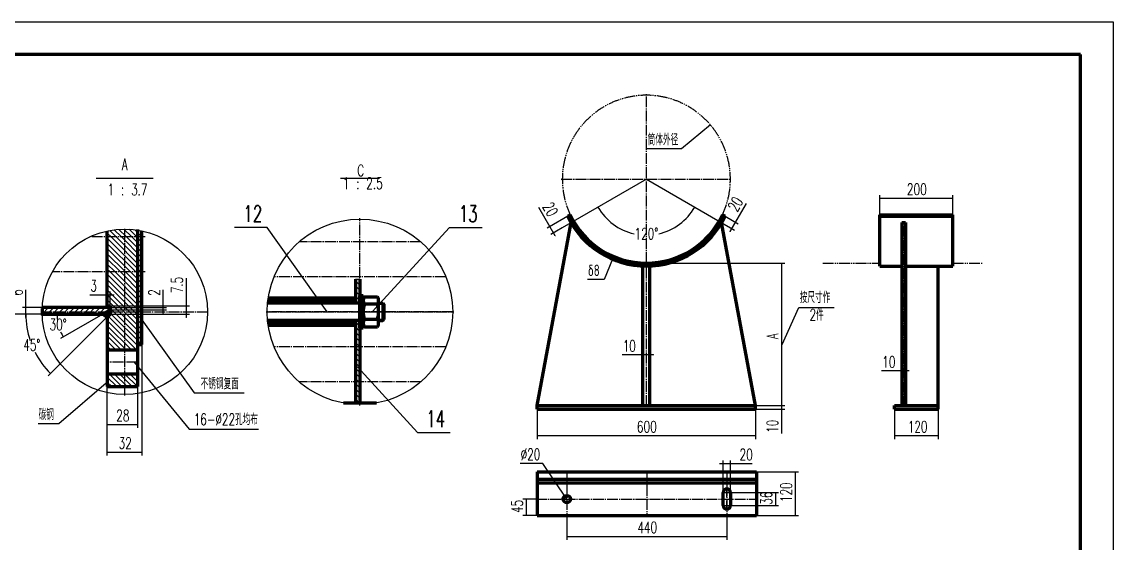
# Model space of a CAD drawing. Header units: millimetres. Extents: x -2673 to 2673, y -4526 to 1890.
# Drawn here: x -327 to 2673, y 456 to 1890 of the extents above; entities that cross this region are included whole.
import ezdxf

# ---------------------------------------------------------------- set-up
doc = ezdxf.new("R2010")
doc.units = ezdxf.units.MM
doc.linetypes.add('EB_DASHDOT', pattern=[39, 30, -3, 3, -3])
doc.linetypes.add('EB_DASHDOTDOT', pattern=[45, 30, -3, 3, -3, 3, -3])
for name, color, linetype, lineweight in [('CAXA0', 7, 'Continuous', 70), ('CAXA1', 1, 'EB_DASHDOT', 25), ('CAXA3', 7, 'Continuous', 25), ('CAXA4', 3, 'Continuous', 25), ('CAXA5', 4, 'Continuous', 25)]:
    doc.layers.add(name, color=color, linetype=linetype, lineweight=lineweight)
doc.styles.add('机械', font='txt.shx', dxfattribs={"width": 0.667, "height": 15, "bigfont": 'gbcbig.shx'})
doc.dimstyles.new('标准', dxfattribs={"dimscale": 9, "dimtxt": 3.5, "dimasz": 1.2, "dimexe": 1, "dimexo": 0, "dimtad": 1, "dimdec": 1, "dimzin": 12, "dimdsep": 46, "dimtxsty": '机械', "dimcen": 0, "dimdle": 1.1, "dimaunit": 1, "dimazin": 2, "dimtfac": 1, "dimtdec": 3, "dimtmove": 0, "dimatfit": 3, "dimfxl": 0, "dimtolj": 1, "dimtzin": 0, "dimarcsym": 0})

# ---------------------------------------------------------------- blocks, each defined once
blk = doc.blocks.new('CAXBLOCK44')
at = {"layer": 'CAXA3', "color": 0, "linetype": 'Continuous', "lineweight": 25}
for p, q in [((-82, 1298.2), (-93.3, 1309.5)), ((0, 1202.1), (-93.3, 1295.3)), ((-67.8, 1298.2), (-85.5, 1315.8)), ((2.7, 1213.5), (-82, 1298.2)), ((-53.7, 1298.2), (-73.2, 1317.7)), ((2.7, 1227.6), (-67.8, 1298.2)), ((-39.6, 1298.2), (-60.3, 1319)), ((2.7, 1241.8), (-53.7, 1298.2)), ((-25.4, 1298.2), (-46.7, 1319.5)), ((2.7, 1255.9), (-39.6, 1298.2)), ((-11.3, 1298.2), (-32.3, 1319.2)), ((2.7, 1270), (-25.4, 1298.2)), ((2.7, 1298.3), (-16.8, 1317.8)), ((2.7, 1284.2), (-11.3, 1298.2)), ((2.7, 1312.5), (0.1, 1315.1)), ((-14.1, 1202.1), (-93.3, 1281.2)), ((-28.3, 1202.1), (-93.3, 1267.1)), ((-42.4, 1202.1), (-93.3, 1252.9)), ((-56.5, 1202.1), (-93.3, 1238.8)), ((-70.7, 1202.1), (-93.3, 1224.6)), ((-84.8, 1202.1), (-93.3, 1210.5)), ((2.7, 1114.5), (-84.8, 1202.1)), ((2.7, 1128.6), (-70.7, 1202.1)), ((2.7, 1142.8), (-56.5, 1202.1)), ((2.7, 1156.9), (-42.4, 1202.1)), ((2.7, 1171.1), (-28.3, 1202.1)), ((2.7, 1185.2), (-14.1, 1202.1)), ((2.7, 1199.3), (0, 1202.1)), ((2.7, 1100.3), (-93.3, 1196.3)), ((2.7, 1086.2), (-93.3, 1182.2)), ((2.7, 1072.1), (-93.3, 1168.1)), ((2.7, 1057.9), (-93.3, 1153.9)), ((2.7, 1043.8), (-93.3, 1139.8)), ((2.7, 1029.6), (-93.3, 1125.6)), ((-90.2, 1108.5), (-93.3, 1111.5)), ((2.7, 1015.5), (-84.3, 1102.5)), ((2.1, 1002), (-84.3, 1088.3)), ((-11.1, 987), (-93.3, 1069.1)), ((-25.3, 987), (-93.3, 1054.9)), ((-9.3, 999.2), (-90.1, 1080.1)), ((-39.4, 987), (-93.3, 1040.8)), ((-53.6, 987), (-93.3, 1026.6)), ((-67.7, 987), (-93.3, 1012.5)), ((-81.9, 987), (-93.3, 998.4)), ((-66.2, 886.5), (-93.3, 913.5)), ((-52.1, 886.5), (-86.6, 921)), ((-37.9, 886.5), (-72.4, 921)), ((-23.8, 886.5), (-58.3, 921)), ((-9.6, 886.5), (-44.1, 921)), ((-9.3, 900.2), (-30, 921)), ((-9.3, 914.4), (-15.9, 921)), ((-80.3, 886.5), (-93.3, 899.4))]:
    blk.add_line(p, q, dxfattribs=at)
blk = doc.blocks.new('CAXBLOCK45')
at = {"layer": 'CAXA3', "color": 0, "linetype": 'Continuous', "lineweight": 25}
for p, q in [((-102.7, 1084.2), (-104.7, 1086.2)), ((-93, 1077.2), (-102.9, 1087.2)), ((-91.5, 1078.7), (-101.1, 1088.2)), ((-90.1, 1080.1), (-99.3, 1089.3)), ((-88.7, 1081.5), (-97.5, 1090.3)), ((-87.3, 1082.9), (-95.7, 1091.3)), ((-85.9, 1084.3), (-93.9, 1092.4)), ((-84.5, 1085.7), (-92.1, 1093.4)), ((-84.3, 1088.3), (-90.3, 1094.4)), ((-84.3, 1091.2), (-88.6, 1095.5)), ((-84.3, 1094), (-86.8, 1096.5)), ((-84.3, 1096.8), (-85, 1097.5))]:
    blk.add_line(p, q, dxfattribs=at)
blk = doc.blocks.new('CAXBLOCK46')
at = {"layer": 'CAXA3', "color": 0, "linetype": 'Continuous', "lineweight": 25}
for p, q in [((-104.9, 1085.9), (-104.5, 1086.3)), ((-103.3, 1084.6), (-97.8, 1090.1)), ((-101.7, 1083.4), (-91.1, 1094)), ((-100.1, 1082.2), (-84.4, 1097.8)), ((-98.5, 1081), (-84.3, 1095.2)), ((-96.9, 1079.7), (-84.3, 1092.4)), ((-95.3, 1078.5), (-84.3, 1089.5)), ((-93.7, 1077.3), (-84.3, 1086.7))]:
    blk.add_line(p, q, dxfattribs=at)
blk = doc.blocks.new('*CAXBLOCK4748')
at = {"layer": 'CAXA0', "linetype": 'Continuous', "lineweight": 25}
for points in [[(-316.2, 1086), (-317.3, 1075.1), (-314.6, 1075.2)], [(-248.2, 922), (-256.7, 928.9), (-254.7, 930.7)]]:
    blk.add_hatch(color=0, dxfattribs=at).paths.add_polyline_path(points, flags=0)
at = {"layer": 'CAXA0', "color": 0, "linetype": 'Continuous', "lineweight": 25}
for p, q in [((-271.8, 1086), (-325.2, 1086)), ((-93.3, 1077), (-254.6, 915.6))]:
    blk.add_line(p, q, dxfattribs=at)
for start, end in [(180, 198.2736), (206.86, 225)]:
    blk.add_arc((-84.3, 1086), 231.9, start, end, dxfattribs=at)
at = {"layer": 'CAXA0', "color": 0, "linetype": 'Continuous', "lineweight": 25, "insert": (-323.2, 1016.7), "char_height": 31.5, "attachment_point": 1, "style": '机械'}
blk.add_mtext('45{%%D}', dxfattribs=at)
blk = doc.blocks.new('*CAXBLOCK4849')
at = {"layer": 'CAXA0', "linetype": 'Continuous', "lineweight": 25}
for points in [[(-230.5, 1086), (-231.4, 1075), (-228.7, 1075.3)], [(-213.7, 1023.2), (-219.9, 1032.2), (-217.5, 1033.3)]]:
    blk.add_hatch(color=0, dxfattribs=at).paths.add_polyline_path(points, flags=0)
at = {"layer": 'CAXA0', "color": 0, "linetype": 'Continuous', "lineweight": 25}
blk.add_line((-105, 1086), (-221.5, 1018.7), dxfattribs=at)
for start, end in [(180, 187.5318), (202.7407, 210)]:
    blk.add_arc((-105, 1086), 125.5, start, end, dxfattribs=at)
at = {"layer": 'CAXA0', "color": 0, "linetype": 'Continuous', "lineweight": 25, "insert": (-251, 1073), "char_height": 31.5, "attachment_point": 1, "style": '机械'}
blk.add_mtext('30{%%D}', dxfattribs=at)
blk = doc.blocks.new('*CAXBLOCK4950')
at = {"layer": 'CAXA0', "linetype": 'Continuous', "lineweight": 25}
for points in [[(124.2, 1108.5), (122.8, 1119.3), (125.5, 1119.3)], [(124.2, 1086), (122.8, 1075.2), (125.5, 1075.2)]]:
    blk.add_hatch(color=0, dxfattribs=at).paths.add_polyline_path(points, flags=0)
at = {"layer": 'CAXA0', "color": 0, "linetype": 'Continuous', "lineweight": 25}
for p, q in [((124.2, 1184.3), (124.2, 1076.1)), ((-84.3, 1108.5), (133.2, 1108.5)), ((-84.3, 1086), (133.2, 1086))]:
    blk.add_line(p, q, dxfattribs=at)
at = {"layer": 'CAXA0', "color": 0, "linetype": 'Continuous', "lineweight": 25, "insert": (83.5, 1143.4), "char_height": 31.5, "attachment_point": 1, "rotation": 90, "style": '机械'}
blk.add_mtext('7.5', dxfattribs=at)
blk = doc.blocks.new('*CAXBLOCK5051')
at = {"layer": 'CAXA0', "linetype": 'Continuous', "lineweight": 25}
for points in [[(61.3, 1104), (62.6, 1114.8), (59.9, 1114.8)], [(61.3, 1098), (62.6, 1087.2), (59.9, 1087.2)]]:
    blk.add_hatch(color=0, dxfattribs=at).paths.add_polyline_path(points, flags=0)
at = {"layer": 'CAXA0', "color": 0, "linetype": 'Continuous', "lineweight": 25}
for p, q in [((61.3, 1088.1), (61.3, 1152.8)), ((-84.3, 1104), (70.3, 1104)), ((-84.3, 1098), (70.3, 1098))]:
    blk.add_line(p, q, dxfattribs=at)
at = {"layer": 'CAXA0', "color": 0, "linetype": 'Continuous', "lineweight": 25, "insert": (20.7, 1136.2), "char_height": 31.5, "attachment_point": 1, "rotation": 90, "style": '机械'}
blk.add_mtext('2', dxfattribs=at)
blk = doc.blocks.new('*CAXBLOCK5152')
at = {"layer": 'CAXA0', "linetype": 'Continuous', "lineweight": 25}
for points in [[(-93.3, 1138.9), (-104.1, 1137.6), (-104.1, 1140.3)], [(-84.3, 1138.9), (-73.5, 1137.6), (-73.5, 1140.3)]]:
    blk.add_hatch(color=0, dxfattribs=at).paths.add_polyline_path(points, flags=0)
at = {"layer": 'CAXA0', "color": 0, "linetype": 'Continuous', "lineweight": 25}
for p, q in [((-93.3, 1108.5), (-93.3, 1147.9)), ((-84.3, 1108.5), (-84.3, 1147.9)), ((-140.5, 1138.9), (-74.4, 1138.9))]:
    blk.add_line(p, q, dxfattribs=at)
at = {"layer": 'CAXA0', "color": 0, "linetype": 'Continuous', "lineweight": 25, "insert": (-138.9, 1179.6), "char_height": 31.5, "attachment_point": 1, "style": '机械'}
blk.add_mtext('3', dxfattribs=at)
blk = doc.blocks.new('CAXBLOCK52')
at = {"layer": 'CAXA3', "color": 0, "linetype": 'Continuous', "lineweight": 25}
for p, q in [((-271.8, 1100), (-267.8, 1104)), ((-271.7, 1086), (-253.7, 1104)), ((-257.6, 1086), (-239.6, 1104)), ((-243.4, 1086), (-225.4, 1104)), ((-229.3, 1086), (-211.3, 1104)), ((-215.1, 1086), (-197.1, 1104)), ((-201, 1086), (-183, 1104)), ((-186.8, 1086), (-168.8, 1104)), ((-172.7, 1086), (-154.7, 1104)), ((-158.6, 1086), (-140.6, 1104)), ((-144.4, 1086), (-126.4, 1104)), ((-130.3, 1086), (-112.3, 1104)), ((-116.1, 1086), (-98.1, 1104)), ((-97.8, 1090.1), (-84.3, 1103.7))]:
    blk.add_line(p, q, dxfattribs=at)
blk = doc.blocks.new('*CAXBLOCK5354')
at = {"layer": 'CAXA0', "linetype": 'Continuous', "lineweight": 25}
for points in [[(-316.3, 1104), (-314.9, 1114.8), (-317.6, 1114.8)], [(-316.3, 1086), (-314.9, 1075.2), (-317.6, 1075.2)]]:
    blk.add_hatch(color=0, dxfattribs=at).paths.add_polyline_path(points, flags=0)
at = {"layer": 'CAXA0', "color": 0, "linetype": 'Continuous', "lineweight": 25}
for p, q in [((-316.3, 1076.1), (-316.3, 1152.8)), ((-271.6, 1104), (-325.3, 1104)), ((-271.8, 1086), (-325.3, 1086))]:
    blk.add_line(p, q, dxfattribs=at)
at = {"layer": 'CAXA0', "color": 0, "linetype": 'Continuous', "lineweight": 25, "insert": (-356.9, 1136.2), "char_height": 31.5, "attachment_point": 1, "rotation": 90, "style": '机械'}
blk.add_mtext('6', dxfattribs=at)
blk = doc.blocks.new('*CAXBLOCK5455')
at = {"layer": 'CAXA0', "linetype": 'Continuous', "lineweight": 25}
blk.add_hatch(color=0, dxfattribs=at).paths.add_polyline_path([(-384.1, 1086), (-382.7, 1096.8), (-385.4, 1096.8)], flags=0)
at = {"layer": 'CAXA0', "color": 0, "linetype": 'Continuous', "lineweight": 25}
for p, q in [((-384.1, 1086), (-384.1, 1341.8)), ((-271.8, 1086), (-393.1, 1086))]:
    blk.add_line(p, q, dxfattribs=at)
at = {"layer": 'CAXA0', "color": 0, "linetype": 'Continuous', "lineweight": 25, "insert": (-425.3, 1177.1), "char_height": 31.5, "attachment_point": 1, "rotation": 90, "style": '机械'}
blk.add_mtext('{%%C}462', dxfattribs=at)
blk = doc.blocks.new('*CAXBLOCK5556')
at = {"layer": 'CAXA0', "linetype": 'Continuous', "lineweight": 25}
for points in [[(-93.3, 781.9), (-82.5, 780.5), (-82.5, 783.2)], [(-9.3, 781.9), (-20.1, 780.5), (-20.1, 783.2)]]:
    blk.add_hatch(color=0, dxfattribs=at).paths.add_polyline_path(points, flags=0)
at = {"layer": 'CAXA0', "color": 0, "linetype": 'Continuous', "lineweight": 25}
for p, q in [((-93.3, 886.5), (-93.3, 772.9)), ((-9.3, 886.5), (-9.3, 772.9)), ((-93.3, 781.9), (-9.3, 781.9))]:
    blk.add_line(p, q, dxfattribs=at)
at = {"layer": 'CAXA0', "color": 0, "linetype": 'Continuous', "lineweight": 25, "insert": (-67.8, 822.5), "char_height": 31.5, "attachment_point": 1, "style": '机械'}
blk.add_mtext('28', dxfattribs=at)
blk = doc.blocks.new('*CAXBLOCK5657')
at = {"layer": 'CAXA0', "linetype": 'Continuous', "lineweight": 25}
for points in [[(-93.3, 706), (-82.5, 704.7), (-82.5, 707.4)], [(2.7, 706), (-8.1, 704.7), (-8.1, 707.4)]]:
    blk.add_hatch(color=0, dxfattribs=at).paths.add_polyline_path(points, flags=0)
at = {"layer": 'CAXA0', "color": 0, "linetype": 'Continuous', "lineweight": 25}
for p, q in [((-93.3, 1077), (-93.3, 697)), ((2.7, 1002), (2.7, 697)), ((-93.3, 706), (2.7, 706))]:
    blk.add_line(p, q, dxfattribs=at)
at = {"layer": 'CAXA0', "color": 0, "linetype": 'Continuous', "lineweight": 25, "insert": (-61.1, 746.6), "char_height": 31.5, "attachment_point": 1, "style": '机械'}
blk.add_mtext('32', dxfattribs=at)
blk = doc.blocks.new('*CAXBLOCK5758')
at = {"layer": 'CAXA0', "linetype": 'Continuous', "lineweight": 25}
blk.add_hatch(color=0, dxfattribs=at).paths.add_polyline_path([(2.7, 1069.9), (7.9, 1060.3), (10.1, 1061.9)], flags=0)
at = {"layer": 'CAXA0', "color": 0, "linetype": 'Continuous', "lineweight": 25}
for p, q in [((2.7, 1069.9), (146.1, 868.9)), ((146.1, 868.9), (283.4, 868.9))]:
    blk.add_line(p, q, dxfattribs=at)
at = {"layer": 'CAXA0', "color": 0, "linetype": 'Continuous', "lineweight": 25, "insert": (164.1, 910.3), "char_height": 31.5, "attachment_point": 1, "style": '机械'}
blk.add_mtext('不锈钢复面', dxfattribs=at)
blk = doc.blocks.new('CAXBLOCK58')
at = {"layer": 'CAXA3', "color": 0, "linetype": 'Continuous', "lineweight": 25}
for p, q in [((349.6, 1127.4), (351.8, 1129.6)), ((359.9, 1123.6), (365.9, 1129.6)), ((374.1, 1123.6), (380.1, 1129.6)), ((388.2, 1123.6), (394.2, 1129.6)), ((402.4, 1123.6), (408.4, 1129.6)), ((416.5, 1123.6), (422.5, 1129.6)), ((430.6, 1123.6), (436.6, 1129.6)), ((444.8, 1123.6), (450.8, 1129.6)), ((458.9, 1123.6), (464.9, 1129.6)), ((473.1, 1123.6), (479.1, 1129.6)), ((487.2, 1123.6), (493.2, 1129.6)), ((501.4, 1123.6), (507.4, 1129.6)), ((515.5, 1123.6), (521.5, 1129.6)), ((529.6, 1123.6), (535.6, 1129.6)), ((543.8, 1123.6), (549.8, 1129.6)), ((557.9, 1123.6), (563.9, 1129.6)), ((572.1, 1123.6), (578.1, 1129.6)), ((586.2, 1123.6), (590.1, 1127.5)), ((349.6, 1056.7), (353.5, 1060.6)), ((361.6, 1054.6), (367.6, 1060.6)), ((375.8, 1054.6), (381.8, 1060.6)), ((389.9, 1054.6), (395.9, 1060.6)), ((404.1, 1054.6), (410.1, 1060.6)), ((418.2, 1054.6), (424.2, 1060.6)), ((432.4, 1054.6), (438.4, 1060.6)), ((446.5, 1054.6), (452.5, 1060.6)), ((460.6, 1054.6), (466.6, 1060.6)), ((474.8, 1054.6), (480.8, 1060.6)), ((488.9, 1054.6), (494.9, 1060.6)), ((503.1, 1054.6), (509.1, 1060.6)), ((517.2, 1054.6), (523.2, 1060.6)), ((531.3, 1054.6), (537.3, 1060.6)), ((545.5, 1054.6), (551.5, 1060.6)), ((559.6, 1054.6), (565.6, 1060.6)), ((573.8, 1054.6), (579.8, 1060.6)), ((587.9, 1054.6), (590.1, 1056.8))]:
    blk.add_line(p, q, dxfattribs=at)
blk = doc.blocks.new('CAXBLOCK59')
at = {"layer": 'CAXA3', "color": 0, "linetype": 'Continuous', "lineweight": 25}
for p, q in [((602.1, 1052.5), (590.1, 1064.5)), ((602.1, 1038.4), (590.1, 1050.4)), ((602.1, 1066.6), (600.7, 1068.1)), ((602.1, 1024.2), (590.1, 1036.2)), ((602.1, 1010.1), (590.1, 1022.1)), ((602.1, 996), (590.1, 1007.9)), ((602.1, 981.8), (590.1, 993.8)), ((602.1, 995.9), (602.1, 996)), ((602.1, 967.7), (590.1, 979.7)), ((602.1, 953.5), (590.1, 965.5)), ((602.1, 939.4), (590.1, 951.4)), ((602.1, 925.2), (590.1, 937.2)), ((602.1, 911.1), (590.1, 923.1)), ((599.3, 899.8), (590.1, 908.9))]:
    blk.add_line(p, q, dxfattribs=at)
blk = doc.blocks.new('CAXBLOCK60')
at = {"layer": 'CAXA3', "color": 0, "linetype": 'Continuous', "lineweight": 25}
for p, q in [((602.1, 882.8), (590.1, 894.8)), ((602.1, 868.7), (590.1, 880.7)), ((602.1, 896.9), (599.3, 899.8)), ((602.1, 854.5), (590.1, 866.5)), ((601.3, 841.2), (590.1, 852.4))]:
    blk.add_line(p, q, dxfattribs=at)
blk = doc.blocks.new('CAXBLOCK61')
at = {"layer": 'CAXA3', "color": 0, "linetype": 'Continuous', "lineweight": 25}
for p, q in [((602.1, 1165.6), (590.1, 1177.6)), ((602.1, 1179.8), (600.3, 1181.7)), ((602.1, 1151.5), (590.1, 1163.5)), ((602.1, 1137.4), (590.1, 1149.4)), ((602.1, 1123.2), (590.1, 1135.2)), ((595.1, 1116.1), (590.1, 1121.1))]:
    blk.add_line(p, q, dxfattribs=at)
blk = doc.blocks.new('*CAXBLOCK6263')
at = {"layer": 'CAXA0', "linetype": 'Continuous', "lineweight": 25}
for points in [[(1089.6, 750.8), (1100.4, 752.2), (1100.4, 749.5)], [(1689.6, 750.8), (1678.8, 752.2), (1678.8, 749.5)]]:
    blk.add_hatch(color=0, dxfattribs=at).paths.add_polyline_path(points, flags=0)
at = {"layer": 'CAXA0', "color": 0, "linetype": 'Continuous', "lineweight": 25}
for p, q in [((1089.6, 824), (1089.6, 741.8)), ((1689.6, 824), (1689.6, 741.8)), ((1689.6, 750.8), (1089.6, 750.8))]:
    blk.add_line(p, q, dxfattribs=at)
at = {"layer": 'CAXA0', "color": 0, "linetype": 'Continuous', "lineweight": 25, "insert": (1363.9, 791.5), "char_height": 31.5, "attachment_point": 1, "style": '机械'}
blk.add_mtext('600', dxfattribs=at)
blk = doc.blocks.new('*CAXBLOCK6364')
at = {"layer": 'CAXA0', "linetype": 'Continuous', "lineweight": 25}
for points in [[(1761, 834), (1759.7, 844.8), (1762.4, 844.8)], [(1761, 824), (1759.7, 813.2), (1762.4, 813.2)]]:
    blk.add_hatch(color=0, dxfattribs=at).paths.add_polyline_path(points, flags=0)
at = {"layer": 'CAXA0', "color": 0, "linetype": 'Continuous', "lineweight": 25}
for p, q in [((1761, 843.9), (1761, 757.6)), ((1599.6, 834), (1770, 834)), ((1599.6, 824), (1770, 824))]:
    blk.add_line(p, q, dxfattribs=at)
at = {"layer": 'CAXA0', "color": 0, "linetype": 'Continuous', "lineweight": 25, "insert": (1720.4, 759.2), "char_height": 31.5, "attachment_point": 1, "rotation": 90, "style": '机械'}
blk.add_mtext('10', dxfattribs=at)
blk = doc.blocks.new('*CAXBLOCK6465')
at = {"layer": 'CAXA0', "linetype": 'Continuous', "lineweight": 25}
for points in [[(1761, 1226), (1759.7, 1215.2), (1762.4, 1215.2)], [(1761, 824), (1759.7, 834.8), (1762.4, 834.8)]]:
    blk.add_hatch(color=0, dxfattribs=at).paths.add_polyline_path(points, flags=0)
at = {"layer": 'CAXA0', "color": 0, "linetype": 'Continuous', "lineweight": 25}
for p, q in [((1536, 1226), (1770, 1226)), ((1761, 1226), (1761, 824)), ((1599.6, 824), (1770, 824))]:
    blk.add_line(p, q, dxfattribs=at)
at = {"layer": 'CAXA0', "color": 0, "linetype": 'Continuous', "lineweight": 25, "insert": (1720.4, 1016.7), "char_height": 31.5, "attachment_point": 1, "rotation": 90, "style": '机械'}
blk.add_mtext('A', dxfattribs=at)
blk = doc.blocks.new('*CAXBLOCK6566')
at = {"layer": 'CAXA0', "linetype": 'Continuous', "lineweight": 25}
for points in [[(1379.6, 973.5), (1368.8, 974.9), (1368.8, 972.2)], [(1399.6, 973.5), (1410.4, 974.9), (1410.4, 972.2)]]:
    blk.add_hatch(color=0, dxfattribs=at).paths.add_polyline_path(points, flags=0)
at = {"layer": 'CAXA0', "color": 0, "linetype": 'Continuous', "lineweight": 25}
for p, q in [((1409.5, 973.5), (1323.1, 973.5)), ((1379.6, 833.1), (1379.6, 982.5)), ((1399.6, 833.1), (1399.6, 982.5))]:
    blk.add_line(p, q, dxfattribs=at)
at = {"layer": 'CAXA0', "color": 0, "linetype": 'Continuous', "lineweight": 25, "insert": (1324.7, 1014.1), "char_height": 31.5, "attachment_point": 1, "style": '机械'}
blk.add_mtext('10', dxfattribs=at)
blk = doc.blocks.new('*CAXBLOCK6667')
at = {"layer": 'CAXA0', "linetype": 'Continuous', "lineweight": 25}
blk.add_hatch(color=0, dxfattribs=at).paths.add_polyline_path([(1296.3, 1236.9), (1291, 1227.4), (1293.5, 1226.4)], flags=0)
at = {"layer": 'CAXA0', "color": 0, "linetype": 'Continuous', "lineweight": 25}
for p, q in [((1296.3, 1236.9), (1273.7, 1181.4)), ((1273.7, 1181.4), (1227.4, 1181.4))]:
    blk.add_line(p, q, dxfattribs=at)
at = {"layer": 'CAXA0', "color": 0, "linetype": 'Continuous', "lineweight": 25, "insert": (1229, 1222), "char_height": 31.5, "attachment_point": 1, "style": '机械'}
blk.add_mtext('δ8', dxfattribs=at)
blk = doc.blocks.new('*CAXBLOCK6768')
at = {"layer": 'CAXA0', "linetype": 'Continuous', "lineweight": 25}
for points in [[(1256.4, 1380.1), (1261, 1370.2), (1263.2, 1371.7)], [(1522.7, 1380.1), (1518.1, 1370.2), (1515.9, 1371.7)]]:
    blk.add_hatch(color=0, dxfattribs=at).paths.add_polyline_path(points, flags=0)
at = {"layer": 'CAXA0', "color": 0, "linetype": 'Continuous', "lineweight": 25}
for start, end in [(210, 257.2725), (282.7275, 330)]:
    blk.add_arc((1389.6, 1457), 153.8, start, end, dxfattribs=at)
at = {"layer": 'CAXA0', "color": 0, "linetype": 'Continuous', "lineweight": 25, "insert": (1357.3, 1322.7), "char_height": 31.5, "attachment_point": 1, "style": '机械'}
blk.add_mtext('120{%%D}', dxfattribs=at)
blk = doc.blocks.new('*CAXBLOCK6869')
at = {"layer": 'CAXA0', "linetype": 'Continuous', "lineweight": 25}
for points in [[(1124.3, 1326.9), (1120.1, 1336.9), (1117.7, 1335.6)], [(1134.3, 1309.6), (1140.9, 1300.9), (1138.5, 1299.5)]]:
    blk.add_hatch(color=0, dxfattribs=at).paths.add_polyline_path(points, flags=0)
at = {"layer": 'CAXA0', "color": 0, "linetype": 'Continuous', "lineweight": 25}
for p, q in [((1139.2, 1301), (1094.4, 1378.7)), ((1180.3, 1359.2), (1116.5, 1322.4)), ((1158.2, 1323.4), (1126.5, 1305.1))]:
    blk.add_line(p, q, dxfattribs=at)
at = {"layer": 'CAXA0', "color": 0, "linetype": 'Continuous', "lineweight": 25, "insert": (1130.4, 1397.6), "char_height": 31.5, "attachment_point": 1, "rotation": 300, "style": '机械'}
blk.add_mtext('20', dxfattribs=at)
blk = doc.blocks.new('*CAXBLOCK6970')
at = {"layer": 'CAXA0', "linetype": 'Continuous', "lineweight": 25}
for points in [[(1624.4, 1321.4), (1617.8, 1312.7), (1620.2, 1311.3)], [(1634.4, 1338.7), (1638.6, 1348.7), (1641, 1347.4)]]:
    blk.add_hatch(color=0, dxfattribs=at).paths.add_polyline_path(points, flags=0)
at = {"layer": 'CAXA0', "color": 0, "linetype": 'Continuous', "lineweight": 25}
for p, q in [((1664.3, 1390.5), (1619.4, 1312.8)), ((1605.8, 1355.2), (1642.2, 1334.2)), ((1620.9, 1323.4), (1632.2, 1316.9))]:
    blk.add_line(p, q, dxfattribs=at)
at = {"layer": 'CAXA0', "color": 0, "linetype": 'Continuous', "lineweight": 25, "insert": (1611.7, 1380.7), "char_height": 31.5, "attachment_point": 1, "rotation": 60, "style": '机械'}
blk.add_mtext('20', dxfattribs=at)
blk = doc.blocks.new('*CAXBLOCK7071')
at = {"layer": 'CAXA0', "linetype": 'Continuous', "lineweight": 25}
blk.add_hatch(color=0, dxfattribs=at).paths.add_polyline_path([(1565.7, 1606.4), (1556.6, 1600.5), (1558.3, 1598.4)], flags=0)
at = {"layer": 'CAXA0', "color": 0, "linetype": 'Continuous', "lineweight": 25}
for p, q in [((1565.7, 1606.4), (1486.1, 1540.1)), ((1486.1, 1540.1), (1391.7, 1540.1))]:
    blk.add_line(p, q, dxfattribs=at)
at = {"layer": 'CAXA0', "color": 0, "linetype": 'Continuous', "lineweight": 25, "insert": (1393.3, 1581.7), "char_height": 31.5, "attachment_point": 1, "style": '机械'}
blk.add_mtext('筒体外径', dxfattribs=at)
blk = doc.blocks.new('*CAXBLOCK7172')
at = {"layer": 'CAXA0', "linetype": 'Continuous', "lineweight": 25}
for points in [[(1170.8, 473.9), (1181.6, 472.6), (1181.6, 475.3)], [(1610.8, 473.9), (1600, 472.6), (1600, 475.3)]]:
    blk.add_hatch(color=0, dxfattribs=at).paths.add_polyline_path(points, flags=0)
at = {"layer": 'CAXA0', "color": 0, "linetype": 'Continuous', "lineweight": 25}
for p, q in [((1170.8, 529.1), (1170.8, 464.9)), ((1610.8, 529.1), (1610.8, 464.9)), ((1170.8, 473.9), (1610.8, 473.9))]:
    blk.add_line(p, q, dxfattribs=at)
at = {"layer": 'CAXA0', "color": 0, "linetype": 'Continuous', "lineweight": 25, "insert": (1365.1, 514.6), "char_height": 31.5, "attachment_point": 1, "style": '机械'}
blk.add_mtext('440', dxfattribs=at)
blk = doc.blocks.new('*CAXBLOCK7273')
at = {"layer": 'CAXA0', "linetype": 'Continuous', "lineweight": 25}
blk.add_hatch(color=0, dxfattribs=at).paths.add_polyline_path([(1170.8, 577.1), (1165.9, 586.8), (1163.6, 585.3)], flags=0)
at = {"layer": 'CAXA0', "color": 0, "linetype": 'Continuous', "lineweight": 25}
for p, q in [((1105.2, 674.5), (1042.3, 674.5)), ((1170.8, 577.1), (1105.2, 674.5))]:
    blk.add_line(p, q, dxfattribs=at)
at = {"layer": 'CAXA0', "color": 0, "linetype": 'Continuous', "lineweight": 25, "insert": (1043.9, 715.7), "char_height": 31.5, "attachment_point": 1, "style": '机械'}
blk.add_mtext('{%%C}20', dxfattribs=at)
blk = doc.blocks.new('*CAXBLOCK7374')
at = {"layer": 'CAXA0', "linetype": 'Continuous', "lineweight": 25}
for points in [[(1600.8, 674.5), (1590, 673.2), (1590, 675.9)], [(1620.8, 674.5), (1631.6, 673.2), (1631.6, 675.9)]]:
    blk.add_hatch(color=0, dxfattribs=at).paths.add_polyline_path(points, flags=0)
at = {"layer": 'CAXA0', "color": 0, "linetype": 'Continuous', "lineweight": 25}
for p, q in [((1590.9, 674.5), (1680.6, 674.5)), ((1600.8, 559.1), (1600.8, 683.5)), ((1620.8, 559.1), (1620.8, 683.5))]:
    blk.add_line(p, q, dxfattribs=at)
at = {"layer": 'CAXA0', "color": 0, "linetype": 'Continuous', "lineweight": 25, "insert": (1645.8, 715.2), "char_height": 31.5, "attachment_point": 1, "style": '机械'}
blk.add_mtext('20', dxfattribs=at)
blk = doc.blocks.new('*CAXBLOCK7475')
at = {"layer": 'CAXA0', "linetype": 'Continuous', "lineweight": 25}
for points in [[(1744.2, 595.1), (1742.9, 584.3), (1745.6, 584.3)], [(1744.2, 559.1), (1742.9, 569.9), (1745.6, 569.9)]]:
    blk.add_hatch(color=0, dxfattribs=at).paths.add_polyline_path(points, flags=0)
at = {"layer": 'CAXA0', "color": 0, "linetype": 'Continuous', "lineweight": 25}
for p, q in [((1623.8, 595.1), (1753.2, 595.1)), ((1744.2, 595.1), (1744.2, 559.1)), ((1623.8, 559.1), (1753.2, 559.1))]:
    blk.add_line(p, q, dxfattribs=at)
at = {"layer": 'CAXA0', "color": 0, "linetype": 'Continuous', "lineweight": 25, "insert": (1703.6, 561.2), "char_height": 31.5, "attachment_point": 1, "rotation": 90, "style": '机械'}
blk.add_mtext('36', dxfattribs=at)
blk = doc.blocks.new('*CAXBLOCK7576')
at = {"layer": 'CAXA0', "linetype": 'Continuous', "lineweight": 25}
for points in [[(1798.8, 652.1), (1797.5, 641.3), (1800.2, 641.3)], [(1798.8, 532.1), (1797.5, 542.9), (1800.2, 542.9)]]:
    blk.add_hatch(color=0, dxfattribs=at).paths.add_polyline_path(points, flags=0)
at = {"layer": 'CAXA0', "color": 0, "linetype": 'Continuous', "lineweight": 25}
for p, q in [((1692, 652.1), (1807.8, 652.1)), ((1798.8, 652.1), (1798.8, 532.1)), ((1692, 532.1), (1807.8, 532.1))]:
    blk.add_line(p, q, dxfattribs=at)
at = {"layer": 'CAXA0', "color": 0, "linetype": 'Continuous', "lineweight": 25, "insert": (1758.2, 568.7), "char_height": 31.5, "attachment_point": 1, "rotation": 90, "style": '机械'}
blk.add_mtext('120', dxfattribs=at)
blk = doc.blocks.new('*CAXBLOCK7677')
at = {"layer": 'CAXA0', "linetype": 'Continuous', "lineweight": 25}
blk.add_hatch(color=0, dxfattribs=at).paths.add_polyline_path([(1762.7, 1002.2), (1768.4, 1011.4), (1765.9, 1012.6)], flags=0)
at = {"layer": 'CAXA0', "color": 0, "linetype": 'Continuous', "lineweight": 25}
for p, q in [((1762.7, 1002.2), (1809.1, 1104)), ((1809.1, 1104), (1906.1, 1104))]:
    blk.add_line(p, q, dxfattribs=at)
at = {"layer": 'CAXA0', "color": 0, "linetype": 'Continuous', "lineweight": 25, "char_height": 31.5, "attachment_point": 1, "style": '机械'}
for s, insert in [('按尺寸作', (1811, 1147.5)), ('2件', (1838.2, 1099.7))]:
    blk.add_mtext(s, dxfattribs=dict(at, insert=insert))
blk = doc.blocks.new('*CAXBLOCK7778')
at = {"layer": 'CAXA0', "linetype": 'Continuous', "lineweight": 25}
for points in [[(2071.9, 750.8), (2082.7, 752.2), (2082.7, 749.5)], [(2191.9, 750.8), (2181.1, 752.2), (2181.1, 749.5)]]:
    blk.add_hatch(color=0, dxfattribs=at).paths.add_polyline_path(points, flags=0)
at = {"layer": 'CAXA0', "color": 0, "linetype": 'Continuous', "lineweight": 25}
for p, q in [((2071.9, 824), (2071.9, 741.8)), ((2191.9, 824), (2191.9, 741.8)), ((2191.9, 750.8), (2071.9, 750.8))]:
    blk.add_line(p, q, dxfattribs=at)
at = {"layer": 'CAXA0', "color": 0, "linetype": 'Continuous', "lineweight": 25, "insert": (2108.4, 791.5), "char_height": 31.5, "attachment_point": 1, "style": '机械'}
blk.add_mtext('120', dxfattribs=at)
blk = doc.blocks.new('*CAXBLOCK7879')
at = {"layer": 'CAXA0', "linetype": 'Continuous', "lineweight": 25}
for points in [[(2091.9, 929.4), (2081.1, 930.7), (2081.1, 928)], [(2101.9, 929.4), (2112.7, 930.7), (2112.7, 928)]]:
    blk.add_hatch(color=0, dxfattribs=at).paths.add_polyline_path(points, flags=0)
at = {"layer": 'CAXA0', "color": 0, "linetype": 'Continuous', "lineweight": 25}
for p, q in [((2091.9, 834), (2091.9, 938.4)), ((2101.9, 834), (2101.9, 938.4)), ((2111.8, 929.4), (2036.5, 929.4))]:
    blk.add_line(p, q, dxfattribs=at)
at = {"layer": 'CAXA0', "color": 0, "linetype": 'Continuous', "lineweight": 25, "insert": (2038.1, 970), "char_height": 31.5, "attachment_point": 1, "style": '机械'}
blk.add_mtext('10', dxfattribs=at)
blk = doc.blocks.new('*CAXBLOCK7980')
at = {"layer": 'CAXA0', "linetype": 'Continuous', "lineweight": 25}
for points in [[(2031.9, 1404.5), (2042.7, 1403.2), (2042.7, 1405.9)], [(2231.9, 1404.5), (2221.1, 1403.2), (2221.1, 1405.9)]]:
    blk.add_hatch(color=0, dxfattribs=at).paths.add_polyline_path(points, flags=0)
at = {"layer": 'CAXA0', "color": 0, "linetype": 'Continuous', "lineweight": 25}
for p, q in [((2031.9, 1355.2), (2031.9, 1413.5)), ((2231.9, 1355.2), (2231.9, 1413.5)), ((2031.9, 1404.5), (2231.9, 1404.5))]:
    blk.add_line(p, q, dxfattribs=at)
at = {"layer": 'CAXA0', "color": 0, "linetype": 'Continuous', "lineweight": 25, "insert": (2106.2, 1445.1), "char_height": 31.5, "attachment_point": 1, "style": '机械'}
blk.add_mtext('200', dxfattribs=at)
blk = doc.blocks.new('*CAXBLOCK8081')
at = {"layer": 'CAXA0', "linetype": 'Continuous', "lineweight": 25}
for points in [[(1059, 577.1), (1057.6, 566.3), (1060.3, 566.3)], [(1059, 532.1), (1057.6, 542.9), (1060.3, 542.9)]]:
    blk.add_hatch(color=0, dxfattribs=at).paths.add_polyline_path(points, flags=0)
at = {"layer": 'CAXA0', "color": 0, "linetype": 'Continuous', "lineweight": 25}
for p, q in [((1086.6, 577.1), (1050, 577.1)), ((1059, 577.1), (1059, 532.1)), ((1089.6, 532.1), (1050, 532.1))]:
    blk.add_line(p, q, dxfattribs=at)
at = {"layer": 'CAXA0', "color": 0, "linetype": 'Continuous', "lineweight": 25, "insert": (1018.4, 538.7), "char_height": 31.5, "attachment_point": 1, "rotation": 90, "style": '机械'}
blk.add_mtext('45', dxfattribs=at)
blk = doc.blocks.new('*CAXBLOCK105106')
at = {"layer": 'CAXA0', "linetype": 'Continuous', "lineweight": 25}
blk.add_hatch(color=0, dxfattribs=at).paths.add_polyline_path([(-89.1, 900.9), (-98.2, 894.9), (-96.5, 892.9)], flags=0)
at = {"layer": 'CAXA0', "color": 0, "linetype": 'Continuous', "lineweight": 25}
for p, q in [((-89.1, 900.9), (-226.1, 784.2)), ((-226.1, 784.2), (-282.8, 784.2))]:
    blk.add_line(p, q, dxfattribs=at)
at = {"layer": 'CAXA0', "color": 0, "linetype": 'Continuous', "lineweight": 25, "insert": (-281.2, 825.5), "char_height": 31.5, "attachment_point": 1, "style": '机械'}
blk.add_mtext('碳钢', dxfattribs=at)
blk = doc.blocks.new('CAXBLOCK159', base_point=(257.4, 1324.5))
at = {"layer": 'CAXA3', "linetype": 'Continuous', "lineweight": 25}
blk.add_hatch(color=0, dxfattribs=at).paths.add_polyline_path([(513.8, 1092.1), (513.8, 1092.3), (513.7, 1092.5), (513.6, 1092.7), (513.5, 1092.9), (513.4, 1093.1), (513.2, 1093.2), (513, 1093.3), (512.8, 1093.4), (512.6, 1093.4), (512.4, 1093.5), (512.2, 1093.4), (512, 1093.4), (511.8, 1093.3), (511.6, 1093.2), (511.5, 1093.1), (511.3, 1092.9), (511.2, 1092.7), (511.1, 1092.5), (511.1, 1092.3), (511.1, 1092.1), (511.1, 1091.9), (511.1, 1091.7), (511.2, 1091.5), (511.3, 1091.3), (511.5, 1091.2), (511.6, 1091), (511.8, 1090.9), (512, 1090.8), (512.2, 1090.8), (512.4, 1090.8), (512.6, 1090.8), (512.8, 1090.8), (513, 1090.9), (513.2, 1091), (513.4, 1091.2), (513.5, 1091.3), (513.6, 1091.5), (513.7, 1091.7), (513.8, 1091.9)], flags=0)
at = {"layer": 'CAXA3', "color": 0, "linetype": 'Continuous', "lineweight": 25}
for p, q in [((347.4, 1324.5), (257.4, 1324.5)), ((512.4, 1092.1), (347.4, 1324.5))]:
    blk.add_line(p, q, dxfattribs=at)
at = {"layer": 'CAXA3', "color": 0, "linetype": 'Continuous', "lineweight": 25, "insert": (282, 1384.3), "char_height": 45, "attachment_point": 1, "style": '机械'}
blk.add_mtext('12', dxfattribs=at)
blk = doc.blocks.new('CAXBLOCK158', base_point=(512.4, 1092.1))
at = {"layer": 'CAXA3', "color": 0, "linetype": 'ByBlock', "lineweight": -2}
blk.add_blockref('CAXBLOCK159', (257.4, 1324.5), dxfattribs=at)
blk = doc.blocks.new('CAXBLOCK161', base_point=(938.6, 1324.5))
at = {"layer": 'CAXA3', "linetype": 'Continuous', "lineweight": 25}
blk.add_hatch(color=0, dxfattribs=at).paths.add_polyline_path([(636.7, 1092.1), (636.6, 1092.3), (636.6, 1092.5), (636.5, 1092.7), (636.4, 1092.9), (636.3, 1093.1), (636.1, 1093.2), (635.9, 1093.3), (635.7, 1093.4), (635.5, 1093.4), (635.3, 1093.5), (635.1, 1093.4), (634.9, 1093.4), (634.7, 1093.3), (634.5, 1093.2), (634.4, 1093.1), (634.2, 1092.9), (634.1, 1092.7), (634, 1092.5), (634, 1092.3), (634, 1092.1), (634, 1091.9), (634, 1091.7), (634.1, 1091.5), (634.2, 1091.3), (634.4, 1091.2), (634.5, 1091), (634.7, 1090.9), (634.9, 1090.8), (635.1, 1090.8), (635.3, 1090.8), (635.5, 1090.8), (635.7, 1090.8), (635.9, 1090.9), (636.1, 1091), (636.3, 1091.2), (636.4, 1091.3), (636.5, 1091.5), (636.6, 1091.7), (636.6, 1091.9)], flags=0)
at = {"layer": 'CAXA3', "color": 0, "linetype": 'Continuous', "lineweight": 25}
for p, q in [((635.3, 1092.1), (848.6, 1324.5)), ((848.6, 1324.5), (938.6, 1324.5))]:
    blk.add_line(p, q, dxfattribs=at)
at = {"layer": 'CAXA3', "color": 0, "linetype": 'Continuous', "lineweight": 25, "insert": (874.2, 1384.3), "char_height": 45, "attachment_point": 1, "style": '机械'}
blk.add_mtext('13', dxfattribs=at)
blk = doc.blocks.new('CAXBLOCK160', base_point=(635.3, 1092.1))
at = {"layer": 'CAXA3', "color": 0, "linetype": 'ByBlock', "lineweight": -2}
blk.add_blockref('CAXBLOCK161', (938.6, 1324.5), dxfattribs=at)
blk = doc.blocks.new('CAXBLOCK163', base_point=(850.5, 760.4))
at = {"layer": 'CAXA3', "linetype": 'Continuous', "lineweight": 25}
blk.add_hatch(color=0, dxfattribs=at).paths.add_polyline_path([(596.4, 940.3), (596.4, 940.5), (596.3, 940.7), (596.2, 940.9), (596.1, 941.1), (596, 941.3), (595.8, 941.4), (595.6, 941.5), (595.5, 941.6), (595.2, 941.7), (595, 941.7), (594.8, 941.7), (594.6, 941.6), (594.4, 941.5), (594.2, 941.4), (594.1, 941.3), (593.9, 941.1), (593.8, 940.9), (593.8, 940.7), (593.7, 940.5), (593.7, 940.3), (593.7, 940.1), (593.8, 939.9), (593.8, 939.7), (593.9, 939.5), (594.1, 939.4), (594.2, 939.2), (594.4, 939.1), (594.6, 939), (594.8, 939), (595, 939), (595.2, 939), (595.5, 939), (595.6, 939.1), (595.8, 939.2), (596, 939.4), (596.1, 939.5), (596.2, 939.7), (596.3, 939.9), (596.4, 940.1)], flags=0)
at = {"layer": 'CAXA3', "color": 0, "linetype": 'Continuous', "lineweight": 25}
for p, q in [((595, 940.3), (760.5, 760.4)), ((760.5, 760.4), (850.5, 760.4))]:
    blk.add_line(p, q, dxfattribs=at)
at = {"layer": 'CAXA3', "color": 0, "linetype": 'Continuous', "lineweight": 25, "insert": (785, 820.2), "char_height": 45, "attachment_point": 1, "style": '机械'}
blk.add_mtext('14', dxfattribs=at)
blk = doc.blocks.new('CAXBLOCK162', base_point=(595, 940.3))
at = {"layer": 'CAXA3', "color": 0, "linetype": 'ByBlock', "lineweight": -2}
blk.add_blockref('CAXBLOCK163', (850.5, 760.4), dxfattribs=at)
blk = doc.blocks.new('CAXBLOCK174', base_point=(2583, -1800))
at = {"layer": 'CAXA0', "linetype": 'Continuous', "lineweight": 70}
for p, q in [((2583, 1800), (-2448, 1800)), ((2583, -1800), (2583, 1800))]:
    blk.add_line(p, q, dxfattribs=at)
at = {"layer": 'CAXA3', "linetype": 'Continuous', "lineweight": 25}
for p, q in [((-2673, 1890), (2673, 1890)), ((2673, 1890), (2673, -1890))]:
    blk.add_line(p, q, dxfattribs=at)
blk = doc.blocks.new('*CAXBLOCK204205')
at = {"layer": 'CAXA3', "linetype": 'Continuous', "lineweight": 25}
blk.add_hatch(color=0, dxfattribs=at).paths.add_polyline_path([(-18.3, 954), (-12.5, 944.7), (-10.4, 946.5)], flags=0)
at = {"layer": 'CAXA3', "color": 0, "linetype": 'Continuous', "lineweight": 25}
for p, q in [((-18.3, 954), (133, 769.7)), ((133, 769.7), (323.3, 769.7))]:
    blk.add_line(p, q, dxfattribs=at)
at = {"layer": 'CAXA3', "color": 0, "linetype": 'Continuous', "lineweight": 25, "insert": (145.3, 812.1), "char_height": 31.5, "attachment_point": 1, "style": '机械'}
blk.add_mtext('16-{%%C}22孔均布', dxfattribs=at)

msp = doc.modelspace()

# ---------------------------------------------------------------- linework, layer by layer
at = {"layer": 'CAXA0'}
for p, q in [((1180.264, 1359.208), (1173.31, 1355.194)), ((1598.865, 1359.208), (1605.819, 1355.194)), ((2031.853, 1217.954), (2031.853, 1359.208)), ((2031.853, 1359.208), (2231.853, 1359.208)), ((2031.853, 1355.194), (2231.853, 1355.194)), ((2231.853, 1217.954), (2231.853, 1359.208)), ((1089.564, 833.954), (1182.584, 1337.454)), ((1689.564, 833.954), (1596.545, 1337.454)), ((2091.853, 1337.454), (2091.853, 833.954)), ((2091.853, 1337.454), (2101.853, 1337.454)), ((2101.853, 1337.454), (2101.853, 833.954)), ((-93.256, 1103.951), (-93.256, 1314.251)), ((-9.256, 1318.58), (-9.256, 886.451)), ((2.744, 1001.951), (2.744, 1314.581)), ((1379.564, 833.078), (1379.564, 1217.954)), ((1399.564, 833.078), (1399.564, 1217.954)), ((2031.853, 1217.954), (2091.853, 1217.954)), ((2101.853, 1217.954), (2231.853, 1217.954)), ((2191.853, 833.954), (2191.853, 1217.954)), ((590.122, 1181.658), (590.122, 1116.108)), ((602.122, 1181.658), (602.122, 1116.108)), ((611.197, 1116.108), (348.254, 1116.108)), ((590.122, 1123.608), (349.075, 1123.608)), ((590.122, 1129.608), (349.895, 1129.608)), ((602.122, 1047.108), (602.122, 1137.108)), ((602.122, 1137.108), (611.122, 1137.108)), ((602.122, 1118.358), (611.122, 1118.358)), ((602.122, 1116.108), (602.122, 841.158)), ((611.122, 1137.108), (611.122, 1047.108)), ((611.197, 1060.931), (611.197, 1123.285)), ((614.262, 1133.678), (650.431, 1133.678)), ((650.431, 1112.893), (614.262, 1112.893)), ((653.497, 1060.931), (653.497, 1123.285)), ((653.497, 1116.108), (665.497, 1116.108)), ((665.497, 1116.108), (668.497, 1113.108)), ((665.497, 1116.108), (665.497, 1068.108)), ((668.497, 1071.108), (668.497, 1113.108)), ((-271.756, 1100.977), (-271.756, 1083.228)), ((-271.756, 1085.951), (-105.04, 1085.951)), ((-84.256, 1103.951), (-271.62, 1103.951)), ((-84.256, 1097.951), (-105.04, 1085.951)), ((-105.04, 1085.951), (-93.256, 1076.951)), ((-93.256, 1108.451), (-84.256, 1108.451)), ((-84.256, 1085.951), (-93.256, 1076.951)), ((-84.256, 1108.451), (-84.256, 1103.951)), ((-84.256, 1103.951), (-84.256, 1097.951)), ((-84.256, 1097.951), (-84.256, 1085.951)), ((-93.256, 1076.951), (-93.256, 886.451)), ((602.122, 1068.108), (348.254, 1068.108)), ((590.122, 1060.608), (349.075, 1060.608)), ((590.122, 1054.608), (349.895, 1054.608)), ((590.122, 1068.108), (590.122, 841.158)), ((611.122, 1065.858), (602.122, 1065.858)), ((650.431, 1071.324), (614.262, 1071.324)), ((614.262, 1050.539), (650.431, 1050.539)), ((653.497, 1068.108), (665.497, 1068.108)), ((665.497, 1068.108), (668.497, 1071.108)), ((611.122, 1047.108), (602.122, 1047.108)), ((-9.256, 1001.951), (2.744, 1001.951)), ((-9.256, 986.951), (-93.256, 986.951)), ((-9.256, 920.951), (-93.256, 920.951)), ((-93.256, 886.451), (-9.256, 886.451)), ((647.389, 841.158), (556.855, 841.158)), ((1089.564, 833.954), (1691.973, 833.954)), ((1089.564, 823.954), (1089.564, 833.954)), ((1089.564, 823.954), (1689.564, 823.954)), ((1689.564, 823.954), (1689.564, 833.954)), ((2071.853, 833.954), (2191.853, 833.954)), ((2071.853, 823.954), (2071.853, 833.954)), ((2071.853, 823.954), (2191.853, 823.954)), ((2191.853, 823.954), (2191.853, 833.954)), ((1089.564, 652.076), (1089.564, 532.076)), ((1089.564, 652.076), (1691.973, 652.076)), ((1089.564, 632.076), (1691.973, 632.076)), ((1691.973, 652.076), (1691.973, 532.076)), ((1089.564, 622.076), (1691.973, 622.076)), ((1600.769, 559.076), (1600.769, 595.076)), ((1620.769, 595.076), (1620.769, 559.076)), ((1089.564, 532.076), (1691.973, 532.076))]:
    msp.add_line(p, q, dxfattribs=at)
at = {"layer": 'CAXA0', "linetype": 'EB_DASHDOTDOT', "lineweight": 25}
for p, q in [((1874.48, 1225.954), (2031.853, 1225.954)), ((2231.853, 1225.954), (2314.257, 1225.954))]:
    msp.add_line(p, q, dxfattribs=at)
at = {"layer": 'CAXA0'}
msp.add_circle((1170.769, 577.076), 10, dxfattribs=at)
at = {"layer": 'CAXA0', "linetype": 'EB_DASHDOTDOT', "lineweight": 25}
msp.add_arc((1389.564, 1456.954), 231, 334.966892, 205.033108, dxfattribs=at)
at = {"layer": 'CAXA0'}
for centre, radius, start, end in [((1389.564, 1456.954), 239, 205.199761, 334.800239), ((1389.564, 1456.954), 231, 205.033108, 334.966892), ((630.346, 1123.285), 19.149, 147.132768, 212.867232), ((683.197, 1092.108), 72, 163.221345, 196.778655), ((634.347, 1123.285), 19.149, 327.132768, 32.867232), ((581.497, 1092.108), 72, 343.221345, 16.778655), ((630.346, 1060.931), 19.149, 147.132768, 212.867232), ((634.347, 1060.931), 19.149, 327.132768, 32.867232), ((1610.769, 595.076), 10, 0, 180), ((1610.769, 559.076), 10, 180, 360)]:
    msp.add_arc(centre, radius, start, end, dxfattribs=at)
at = {"layer": 'CAXA1', "linetype": 'EB_DASHDOT', "lineweight": 25}
for p, q in [((1389.564, 1225.954), (1389.564, 1690.954)), ((1155.564, 1456.954), (1623.564, 1456.954)), ((-44.491, 861.664), (-44.491, 1322.54)), ((602.122, 834.108), (602.122, 1350.108)), ((2096.853, 830.954), (2096.853, 1340.454)), ((1389.564, 833.078), (1389.564, 1217.954)), ((-274.929, 1092.102), (185.947, 1092.102)), ((344.122, 1092.108), (860.122, 1092.108)), ((608.131, 1092.108), (662.497, 1092.108)), ((1390.769, 655.076), (1390.769, 529.076)), ((1610.769, 582.076), (1610.769, 608.076)), ((1086.564, 577.076), (1694.973, 577.076)), ((1597.769, 595.076), (1623.769, 595.076)), ((1610.769, 546.076), (1610.769, 572.076)), ((1597.769, 559.076), (1623.769, 559.076))]:
    msp.add_line(p, q, dxfattribs=at)
at = {"layer": 'CAXA1'}
for p, q in [((11.744, 1298.201), (-140.674, 1298.201)), ((769.591, 1284.408), (434.654, 1284.408)), ((11.744, 1202.051), (-243.587, 1202.051)), ((838.301, 1188.258), (365.944, 1188.258)), ((857.122, 1092.108), (347.122, 1092.108)), ((838.301, 995.958), (365.944, 995.958)), ((-9.256, 953.951), (-93.256, 953.951)), ((769.591, 899.808), (434.654, 899.808)), ((1170.769, 655.076), (1170.769, 529.076)), ((1610.769, 655.076), (1610.769, 529.076))]:
    msp.add_line(p, q, dxfattribs=at)
at = {"layer": 'CAXA1', "color": 1, "linetype": 'EB_DASHDOT', "lineweight": 25}
msp.add_line((593.122, 1092.108), (620.122, 1092.108), dxfattribs=at)
at = {"layer": 'CAXA3', "linetype": 'Continuous', "lineweight": 25}
for p, q in [((-123.072, 1459.774), (34.09, 1459.774)), ((548.544, 1459.774), (655.7, 1459.774))]:
    msp.add_line(p, q, dxfattribs=at)
at = {"layer": 'CAXA3', "color": 100, "linetype": 'Continuous', "lineweight": 25}
for p, q in [((1389.564, 1456.954), (1158.193, 1323.372)), ((1389.564, 1456.954), (1620.936, 1323.372)), ((1389.564, 1225.954), (1535.97, 1225.954))]:
    msp.add_line(p, q, dxfattribs=at)
at = {"layer": 'CAXA3'}
for p, q in [((590.122, 1181.658), (602.122, 1181.658)), ((668.497, 1113.108), (653.497, 1113.108)), ((668.497, 1071.108), (653.497, 1071.108))]:
    msp.add_line(p, q, dxfattribs=at)
at = {"layer": 'CAXA3', "linetype": 'Continuous', "lineweight": 25}
for centre, radius in [((602.122, 1092.108), 255), ((-44.491, 1092.102), 227.438)]:
    msp.add_circle(centre, radius, dxfattribs=at)

# ---------------------------------------------------------------- block references
at = {"layer": 'CAXA0'}
msp.add_blockref('CAXBLOCK174', (2583, -1800), dxfattribs=at)
at = {"layer": 'CAXA3'}
for name, p in [('CAXBLOCK158', (512.419, 1092.108)), ('CAXBLOCK160', (635.314, 1092.108)), ('CAXBLOCK162', (595.034, 940.324))]:
    msp.add_blockref(name, p, dxfattribs=at)
at = {"layer": 'CAXA4'}
for name in ['*CAXBLOCK7071', '*CAXBLOCK5455', '*CAXBLOCK6667', '*CAXBLOCK7677', '*CAXBLOCK5758', '*CAXBLOCK204205', '*CAXBLOCK105106', '*CAXBLOCK7273']:
    msp.add_blockref(name, (0, 0), dxfattribs=at)
at = {"layer": 'CAXA5'}
for name in ['CAXBLOCK44', 'CAXBLOCK61', 'CAXBLOCK58', 'CAXBLOCK52', 'CAXBLOCK46', 'CAXBLOCK45', 'CAXBLOCK59', 'CAXBLOCK60']:
    msp.add_blockref(name, (0, 0), dxfattribs=at)

# ---------------------------------------------------------------- texts
at = {"layer": 'CAXA4', "linetype": 'Continuous', "lineweight": 25, "char_height": 31.5, "attachment_point": 1, "style": '机械'}
for s, insert in [('A', (-52.745, 1513.674)), ('C', (594.618, 1496.836)), ('1 : 3.7', (-91.46, 1444.374)), ('1 : 2.5', (555.153, 1461.211))]:
    msp.add_mtext(s, dxfattribs=dict(at, insert=insert))

# ---------------------------------------------------------------- dimensions: what is measured, and where the dimension line sits
at = {"layer": 'CAXA4'}
for base, line1, line2, text, picture, middle in [((1389.564, 1303.19), ((1389.564, 1456.954), (1620.936, 1323.372)), ((1389.564, 1456.954), (1158.193, 1323.372)), '120{%%D}', '*CAXBLOCK6768', (1389.564, 1303.19)), ((-298.509, 997.205), ((-84.256, 1085.951), (-93.256, 1076.951)), ((-271.756, 1085.951), (-105.04, 1085.951)), '45{%%D}', '*CAXBLOCK4748', (-298.509, 997.205)), ((-226.261, 1053.47), ((-84.256, 1097.951), (-105.04, 1085.951)), ((-271.756, 1085.951), (-105.04, 1085.951)), '30{%%D}', '*CAXBLOCK4849', (-226.261, 1053.47))]:
    dim = msp.add_angular_dim_2l(base=base, line1=line1, line2=line2, text=text, dimstyle='标准', dxfattribs=at)
    dim.commit()
    dim.dimension.update_dxf_attribs({"geometry": picture, "text_midpoint": middle})
for base, p1, p2, text, picture, middle in [((2131.853, 1404.5), (2031.853, 1355.194), (2231.853, 1355.194), '200', '*CAXBLOCK7980', (2131.853, 1425.875)), ((-132.135, 1138.929), (-93.256, 1108.451), (-84.256, 1108.451), '3', '*CAXBLOCK5152', (-132.135, 1160.304)), ((-45.256, 706.012), (-93.256, 1076.951), (2.744, 1001.951), '32', '*CAXBLOCK5657', (-45.256, 727.387)), ((2056.814, 929.353), (2101.853, 833.954), (2091.853, 833.954), '10', '*CAXBLOCK7879', (2052.446, 950.728)), ((-51.256, 781.884), (-93.256, 886.451), (-9.256, 886.451), '28', '*CAXBLOCK5556', (-51.256, 803.259)), ((1389.564, 750.842), (1689.564, 823.954), (1089.564, 823.954), '600', '*CAXBLOCK6263', (1389.564, 772.217)), ((2131.853, 750.842), (2191.853, 823.954), (2071.853, 823.954), '120', '*CAXBLOCK7778', (2131.853, 772.217)), ((1390.769, 473.941), (1170.769, 529.076), (1610.769, 529.076), '440', '*CAXBLOCK7172', (1390.769, 495.316))]:
    dim = msp.add_linear_dim(base=base, p1=p1, p2=p2, text=text, dimstyle='标准', dxfattribs=at)
    dim.commit()
    dim.dimension.update_dxf_attribs({"geometry": picture, "text_midpoint": middle})
for base, p1, p2, angle, text, picture, middle in [((1652.914, 1370.773), (1605.819, 1355.194), (1620.936, 1323.372), 60, '20', '*CAXBLOCK6970', (1636.712, 1385.459)), ((1105.771, 1358.97), (1158.193, 1323.372), (1180.264, 1359.208), 300, '20', '*CAXBLOCK6869', (1121.973, 1373.656)), ((124.172, 1163.103), (-84.256, 1108.451), (-84.256, 1085.951), 90, '7.5', '*CAXBLOCK4950', (102.797, 1163.103)), ((1761.031, 1024.954), (1535.97, 1225.954), (1599.564, 823.954), 90, 'A', '*CAXBLOCK6465', (1739.656, 1024.954)), ((-316.285, 1143.748), (-271.756, 1085.951), (-271.62, 1103.951), 90, '6', '*CAXBLOCK5354', (-337.66, 1143.748)), ((61.292, 1143.748), (-84.256, 1097.951), (-84.256, 1103.951), 90, '2', '*CAXBLOCK5051', (39.917, 1143.748)), ((1339.05, 973.507), (1399.564, 833.078), (1379.564, 833.078), 180, '10', '*CAXBLOCK6566', (1339.05, 994.882)), ((1761.031, 773.493), (1599.564, 833.954), (1599.564, 823.954), 90, '10', '*CAXBLOCK6364', (1739.656, 773.493)), ((1657.809, 674.536), (1600.769, 559.076), (1620.769, 559.076), 180, '20', '*CAXBLOCK7374', (1662.426, 695.911)), ((1798.83, 592.076), (1691.973, 652.076), (1691.973, 532.076), 90, '120', '*CAXBLOCK7576', (1777.455, 592.076)), ((1744.213, 577.076), (1623.769, 595.076), (1623.769, 559.076), 90, '36', '*CAXBLOCK7475', (1722.838, 577.076)), ((1058.998, 554.576), (1086.564, 577.076), (1089.564, 532.076), 90, '45', '*CAXBLOCK8081', (1037.623, 554.576))]:
    dim = msp.add_linear_dim(base=base, p1=p1, p2=p2, angle=angle, text=text, dimstyle='标准', dxfattribs=at)
    dim.commit()
    dim.dimension.update_dxf_attribs({"geometry": picture, "text_midpoint": middle})

doc.saveas('drawing.dxf')
